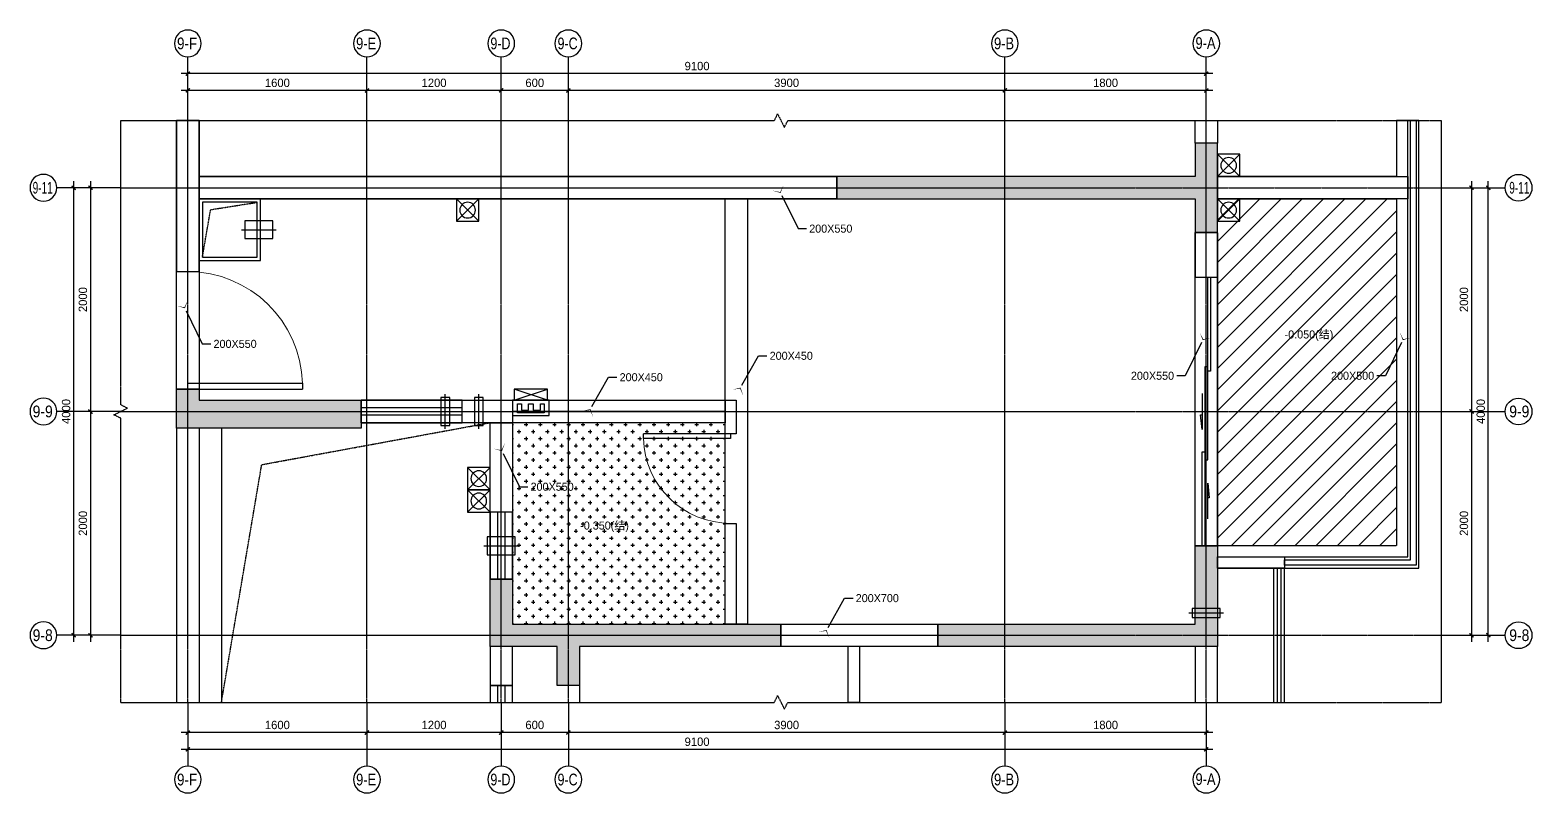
# Model space of a CAD drawing. Header units: millimetres. Extents: x 590 to 34010, y 590 to 7410.
# Drawn here: x 590 to 14010, y 590 to 7410 of the extents above; entities that cross this region are included whole.
import ezdxf
from ezdxf import colors
from ezdxf.entities.mleader import LeaderData, LeaderLine
from ezdxf.enums import TextEntityAlignment as Align
from ezdxf.math import Vec2, Vec3

# ---------------------------------------------------------------- set-up
doc = ezdxf.new("R2010")
doc.units = ezdxf.units.MM
doc.header["$PDMODE"] = 35
for name, pattern in [('Pbo-Center', [9, 6, -1, 1, -1]), ('Pbo-Dashed', [3.75, 2.5, -1.25]), ('Pbo-Hidden', [1.875, 1.25, -0.625])]:
    doc.linetypes.add(name, pattern=pattern)
doc.layers.get('0').update_dxf_attribs({"color": 14})
doc.layers.get('DEFPOINTS').update_dxf_attribs({"color": 5})
for name, color, linetype in [('!PboDS-Doors', 60, 'Continuous'), ('!PboDS-Handrail', 44, 'Continuous'), ('!PboDS-Stair', 30, 'Continuous'), ('!PboEX-Beam', 218, 'Pbo-Hidden'), ('!PboEX-Blip', 50, 'Continuous'), ('!PboEX-Hatch', 250, 'Continuous'), ('!PboEX-Refe', 50, 'Continuous'), ('!PboGS-13Light-Center', 134, 'Pbo-Center'), ('!PboGS-Dim', 50, 'Continuous'), ('!PboPL-AxisNumber', 150, 'Continuous'), ('!PboPL-Column', 182, 'Continuous'), ('!PboPL-EXwalls', 190, 'Continuous'), ('!PboPL-Glass', 30, 'Continuous'), ('!PboPL-Grid', 124, 'Pbo-Center'), ('!PboPL-Mech', 134, 'Continuous'), ('!PboPL-Opening', 250, 'Pbo-Dashed'), ('!PboPL-ShadeDark', 251, 'Continuous'), ('!PboPL-TXT25', 40, 'Continuous')]:
    doc.layers.add(name, color=color, linetype=linetype)
doc.styles.add('!PYH.V2008_CN', font='')
doc.styles.add('!PYH.V2008_EN', font='')
doc.styles.add('!赫思Norm', font='赫思StyleNormEN.SHX', dxfattribs={"width": 0.9, "bigfont": '赫思StyleDimTextCN.SHX'})
doc.styles.get('!PYH.V2008_CN').set_extended_font_data('赫思深化DWG.CN繁')
doc.styles.get('!PYH.V2008_EN').set_extended_font_data('赫思深化DWG.CN繁')
doc.dimstyles.new('!PboMS-30', dxfattribs={"dimscale": 30, "dimtxt": 2.5, "dimasz": 1.2, "dimexe": 2, "dimexo": 2, "dimgap": 1, "dimtad": 1, "dimdec": 0, "dimdsep": 46, "dimtxsty": '!PYH.V2008_EN', "dimblk": 'ARCHTICK', "dimcen": 1, "dimdle": 2, "dimclrd": 44, "dimclre": 44, "dimclrt": 256, "dimadec": 1, "dimazin": 2, "dimtfac": 1, "dimtdec": 0, "dimtix": 1, "dimtmove": 2, "dimatfit": 1, "dimldrblk": '!PYH_DIM.ARCHTICK', "dimfxl": 5, "dimfxlon": 1, "dimtolj": 1, "dimtzin": 0, "dimlwd": -1, "dimlwe": -1, "dimarcsym": 0})

# ---------------------------------------------------------------- blocks, each defined once
blk = doc.blocks.new('_ArchTick')
at = {"const_width": 0.35}
blk.add_lwpolyline([(0.5, 0.5), (-0.5, -0.5)], dxfattribs=at)
blk = doc.blocks.new('*D192')
at = {"layer": '!PboGS-Dim', "color": 44, "transparency": 16777216}
for p, q in [((2000, 1130), (2000, 920)), ((11100, 1130), (11100, 920)), ((11160, 980), (1940, 980))]:
    blk.add_line(p, q, dxfattribs=at)
at = {"layer": 'DEFPOINTS', "color": 0, "transparency": 16777216}
for p in [(2000, 1400), (11100, 1400), (2000, 980)]:
    blk.add_point(p, dxfattribs=at)
at = {"layer": '!PboGS-Dim', "color": 44, "transparency": 16777216, "xscale": 36, "yscale": 36, "zscale": 36, "rotation": 180}
blk.add_blockref('_ArchTick', (2000, 980), dxfattribs=at)
at = {"layer": '!PboGS-Dim', "color": 44, "transparency": 16777216, "xscale": 36, "yscale": 36, "zscale": 36}
blk.add_blockref('_ArchTick', (11100, 980), dxfattribs=at)
at = {"layer": '!PboGS-Dim', "transparency": 16777216, "insert": (6550, 1047.5), "char_height": 75, "attachment_point": 5, "style": '!PYH.V2008_EN'}
blk.add_mtext('\\A1;9100', dxfattribs=at)
blk = doc.blocks.new('!PYH_DIM.ARCHTICK')
blk.add_lwpolyline([(0, 0, 0, 0, 0), (-0.96, -1.15, 0.4, 0.25, 0), (0, 0, 0.25, 0.4, 0), (-0.96, 1.15, 0, 0, 0), (0, 0, 0, 0, 0), (-1.64, 0, 0, 0, 0)], format="xyseb")
blk = doc.blocks.new('!pbo_grid201706_blkSC')
blk.add_circle((0, 0), 4)
at = {"layer": '!PboPL-TXT25', "style": '!赫思Norm', "width": 1.599118}
blk.add_attdef('A', text='', height=3.5, dxfattribs=at).set_placement((-2.76, -1.65), (3.22, -1.65), align=Align.FIT)
blk = doc.blocks.new('*D193')
at = {"layer": '!PboGS-Dim', "color": 44, "transparency": 16777216}
for p, q in [((11160, 7020), (1940, 7020)), ((2000, 6870), (2000, 7080)), ((11100, 6870), (11100, 7080))]:
    blk.add_line(p, q, dxfattribs=at)
at = {"layer": 'DEFPOINTS', "color": 0, "transparency": 16777216}
for p in [(2000, 7020), (2000, 6600), (11100, 6600)]:
    blk.add_point(p, dxfattribs=at)
at = {"layer": '!PboGS-Dim', "color": 44, "transparency": 16777216, "xscale": 36, "yscale": 36, "zscale": 36, "rotation": 180}
blk.add_blockref('_ArchTick', (2000, 7020), dxfattribs=at)
at = {"layer": '!PboGS-Dim', "color": 44, "transparency": 16777216, "xscale": 36, "yscale": 36, "zscale": 36}
blk.add_blockref('_ArchTick', (11100, 7020), dxfattribs=at)
at = {"layer": '!PboGS-Dim', "transparency": 16777216, "insert": (6550, 7087.5), "char_height": 75, "attachment_point": 5, "style": '!PYH.V2008_EN'}
blk.add_mtext('\\A1;9100', dxfattribs=at)
blk = doc.blocks.new('*D194')
at = {"layer": '!PboGS-Dim', "color": 44, "transparency": 16777216}
for p, q in [((980, 1940), (980, 6060)), ((1130, 6000), (920, 6000)), ((1130, 2000), (920, 2000))]:
    blk.add_line(p, q, dxfattribs=at)
at = {"layer": 'DEFPOINTS', "color": 0, "transparency": 16777216}
for p in [(980, 6000), (1400, 6000), (1400, 2000)]:
    blk.add_point(p, dxfattribs=at)
at = {"layer": '!PboGS-Dim', "color": 44, "transparency": 16777216, "xscale": 36, "yscale": 36, "zscale": 36}
for p, rotation in [((980, 6000), 90), ((980, 2000), 270)]:
    blk.add_blockref('_ArchTick', p, dxfattribs=dict(at, rotation=rotation))
at = {"layer": '!PboGS-Dim', "transparency": 16777216, "insert": (912.5, 4000), "char_height": 75, "attachment_point": 5, "rotation": 90, "style": '!PYH.V2008_EN'}
blk.add_mtext('\\A1;4000', dxfattribs=at)
blk = doc.blocks.new('*D195')
at = {"layer": '!PboGS-Dim', "color": 44, "transparency": 16777216}
for p, q in [((1130, 6060), (1130, 3940)), ((1280, 6000), (1070, 6000)), ((1280, 4000), (1070, 4000))]:
    blk.add_line(p, q, dxfattribs=at)
at = {"layer": 'DEFPOINTS', "color": 0, "transparency": 16777216}
for p in [(1400, 6000), (1130, 4000), (1400, 4000)]:
    blk.add_point(p, dxfattribs=at)
at = {"layer": '!PboGS-Dim', "color": 44, "transparency": 16777216, "xscale": 36, "yscale": 36, "zscale": 36}
for p, rotation in [((1130, 6000), 90), ((1130, 4000), 270)]:
    blk.add_blockref('_ArchTick', p, dxfattribs=dict(at, rotation=rotation))
at = {"layer": '!PboGS-Dim', "transparency": 16777216, "insert": (1062.5, 5000), "char_height": 75, "attachment_point": 5, "rotation": 90, "style": '!PYH.V2008_EN'}
blk.add_mtext('\\A1;2000', dxfattribs=at)
blk = doc.blocks.new('*D196')
at = {"layer": '!PboGS-Dim', "color": 44, "transparency": 16777216}
for p, q in [((1130, 4060), (1130, 1940)), ((1280, 4000), (1070, 4000)), ((1280, 2000), (1070, 2000))]:
    blk.add_line(p, q, dxfattribs=at)
at = {"layer": 'DEFPOINTS', "color": 0, "transparency": 16777216}
for p in [(1400, 4000), (1130, 2000), (1400, 2000)]:
    blk.add_point(p, dxfattribs=at)
at = {"layer": '!PboGS-Dim', "color": 44, "transparency": 16777216, "xscale": 36, "yscale": 36, "zscale": 36}
for p, rotation in [((1130, 4000), 90), ((1130, 2000), 270)]:
    blk.add_blockref('_ArchTick', p, dxfattribs=dict(at, rotation=rotation))
at = {"layer": '!PboGS-Dim', "transparency": 16777216, "insert": (1062.5, 3000), "char_height": 75, "attachment_point": 5, "rotation": 90, "style": '!PYH.V2008_EN'}
blk.add_mtext('\\A1;2000', dxfattribs=at)
blk = doc.blocks.new('*D197')
at = {"layer": '!PboGS-Dim', "color": 44, "transparency": 16777216}
for p, q in [((11160, 6870), (9240, 6870)), ((9300, 6720), (9300, 6930)), ((11100, 6720), (11100, 6930))]:
    blk.add_line(p, q, dxfattribs=at)
at = {"layer": 'DEFPOINTS', "color": 0, "transparency": 16777216}
for p in [(9300, 6870), (9300, 6600), (11100, 6600)]:
    blk.add_point(p, dxfattribs=at)
at = {"layer": '!PboGS-Dim', "color": 44, "transparency": 16777216, "xscale": 36, "yscale": 36, "zscale": 36, "rotation": 180}
blk.add_blockref('_ArchTick', (9300, 6870), dxfattribs=at)
at = {"layer": '!PboGS-Dim', "color": 44, "transparency": 16777216, "xscale": 36, "yscale": 36, "zscale": 36}
blk.add_blockref('_ArchTick', (11100, 6870), dxfattribs=at)
at = {"layer": '!PboGS-Dim', "transparency": 16777216, "insert": (10200, 6937.5), "char_height": 75, "attachment_point": 5, "style": '!PYH.V2008_EN'}
blk.add_mtext('\\A1;1800', dxfattribs=at)
blk = doc.blocks.new('*D198')
at = {"layer": '!PboGS-Dim', "color": 44, "transparency": 16777216}
for p, q in [((9360, 6870), (5340, 6870)), ((5400, 6720), (5400, 6930)), ((9300, 6720), (9300, 6930))]:
    blk.add_line(p, q, dxfattribs=at)
at = {"layer": 'DEFPOINTS', "color": 0, "transparency": 16777216}
for p in [(5400, 6870), (5400, 6600), (9300, 6600)]:
    blk.add_point(p, dxfattribs=at)
at = {"layer": '!PboGS-Dim', "color": 44, "transparency": 16777216, "xscale": 36, "yscale": 36, "zscale": 36, "rotation": 180}
blk.add_blockref('_ArchTick', (5400, 6870), dxfattribs=at)
at = {"layer": '!PboGS-Dim', "color": 44, "transparency": 16777216, "xscale": 36, "yscale": 36, "zscale": 36}
blk.add_blockref('_ArchTick', (9300, 6870), dxfattribs=at)
at = {"layer": '!PboGS-Dim', "transparency": 16777216, "insert": (7350, 6937.5), "char_height": 75, "attachment_point": 5, "style": '!PYH.V2008_EN'}
blk.add_mtext('\\A1;3900', dxfattribs=at)
blk = doc.blocks.new('*D199')
at = {"layer": '!PboGS-Dim', "color": 44, "transparency": 16777216}
for p, q in [((5460, 6870), (4740, 6870)), ((4800, 6720), (4800, 6930)), ((5400, 6720), (5400, 6930))]:
    blk.add_line(p, q, dxfattribs=at)
at = {"layer": 'DEFPOINTS', "color": 0, "transparency": 16777216}
for p in [(4800, 6870), (4800, 6600), (5400, 6600)]:
    blk.add_point(p, dxfattribs=at)
at = {"layer": '!PboGS-Dim', "color": 44, "transparency": 16777216, "xscale": 36, "yscale": 36, "zscale": 36, "rotation": 180}
blk.add_blockref('_ArchTick', (4800, 6870), dxfattribs=at)
at = {"layer": '!PboGS-Dim', "color": 44, "transparency": 16777216, "xscale": 36, "yscale": 36, "zscale": 36}
blk.add_blockref('_ArchTick', (5400, 6870), dxfattribs=at)
at = {"layer": '!PboGS-Dim', "transparency": 16777216, "insert": (5100, 6937.5), "char_height": 75, "attachment_point": 5, "style": '!PYH.V2008_EN'}
blk.add_mtext('\\A1;600', dxfattribs=at)
blk = doc.blocks.new('*D200')
at = {"layer": '!PboGS-Dim', "color": 44, "transparency": 16777216}
for p, q in [((4860, 6870), (3540, 6870)), ((3600, 6720), (3600, 6930)), ((4800, 6720), (4800, 6930))]:
    blk.add_line(p, q, dxfattribs=at)
at = {"layer": 'DEFPOINTS', "color": 0, "transparency": 16777216}
for p in [(3600, 6870), (3600, 6600), (4800, 6600)]:
    blk.add_point(p, dxfattribs=at)
at = {"layer": '!PboGS-Dim', "color": 44, "transparency": 16777216, "xscale": 36, "yscale": 36, "zscale": 36, "rotation": 180}
blk.add_blockref('_ArchTick', (3600, 6870), dxfattribs=at)
at = {"layer": '!PboGS-Dim', "color": 44, "transparency": 16777216, "xscale": 36, "yscale": 36, "zscale": 36}
blk.add_blockref('_ArchTick', (4800, 6870), dxfattribs=at)
at = {"layer": '!PboGS-Dim', "transparency": 16777216, "insert": (4200, 6937.5), "char_height": 75, "attachment_point": 5, "style": '!PYH.V2008_EN'}
blk.add_mtext('\\A1;1200', dxfattribs=at)
blk = doc.blocks.new('*D201')
at = {"layer": '!PboGS-Dim', "color": 44, "transparency": 16777216}
for p, q in [((3660, 6870), (1940, 6870)), ((2000, 6720), (2000, 6930)), ((3600, 6720), (3600, 6930))]:
    blk.add_line(p, q, dxfattribs=at)
at = {"layer": 'DEFPOINTS', "color": 0, "transparency": 16777216}
for p in [(2000, 6870), (2000, 6600), (3600, 6600)]:
    blk.add_point(p, dxfattribs=at)
at = {"layer": '!PboGS-Dim', "color": 44, "transparency": 16777216, "xscale": 36, "yscale": 36, "zscale": 36, "rotation": 180}
blk.add_blockref('_ArchTick', (2000, 6870), dxfattribs=at)
at = {"layer": '!PboGS-Dim', "color": 44, "transparency": 16777216, "xscale": 36, "yscale": 36, "zscale": 36}
blk.add_blockref('_ArchTick', (3600, 6870), dxfattribs=at)
at = {"layer": '!PboGS-Dim', "transparency": 16777216, "insert": (2800, 6937.5), "char_height": 75, "attachment_point": 5, "style": '!PYH.V2008_EN'}
blk.add_mtext('\\A1;1600', dxfattribs=at)
blk = doc.blocks.new('*D202')
at = {"layer": '!PboGS-Dim', "color": 44, "transparency": 16777216}
for p, q in [((9300, 1280), (9300, 1070)), ((11100, 1280), (11100, 1070)), ((11160, 1130), (9240, 1130))]:
    blk.add_line(p, q, dxfattribs=at)
at = {"layer": 'DEFPOINTS', "color": 0, "transparency": 16777216}
for p in [(9300, 1400), (11100, 1400), (9300, 1130)]:
    blk.add_point(p, dxfattribs=at)
at = {"layer": '!PboGS-Dim', "color": 44, "transparency": 16777216, "xscale": 36, "yscale": 36, "zscale": 36, "rotation": 180}
blk.add_blockref('_ArchTick', (9300, 1130), dxfattribs=at)
at = {"layer": '!PboGS-Dim', "color": 44, "transparency": 16777216, "xscale": 36, "yscale": 36, "zscale": 36}
blk.add_blockref('_ArchTick', (11100, 1130), dxfattribs=at)
at = {"layer": '!PboGS-Dim', "transparency": 16777216, "insert": (10200, 1197.5), "char_height": 75, "attachment_point": 5, "style": '!PYH.V2008_EN'}
blk.add_mtext('\\A1;1800', dxfattribs=at)
blk = doc.blocks.new('*D203')
at = {"layer": '!PboGS-Dim', "color": 44, "transparency": 16777216}
for p, q in [((5400, 1280), (5400, 1070)), ((9300, 1280), (9300, 1070)), ((9360, 1130), (5340, 1130))]:
    blk.add_line(p, q, dxfattribs=at)
at = {"layer": 'DEFPOINTS', "color": 0, "transparency": 16777216}
for p in [(5400, 1400), (9300, 1400), (5400, 1130)]:
    blk.add_point(p, dxfattribs=at)
at = {"layer": '!PboGS-Dim', "color": 44, "transparency": 16777216, "xscale": 36, "yscale": 36, "zscale": 36, "rotation": 180}
blk.add_blockref('_ArchTick', (5400, 1130), dxfattribs=at)
at = {"layer": '!PboGS-Dim', "color": 44, "transparency": 16777216, "xscale": 36, "yscale": 36, "zscale": 36}
blk.add_blockref('_ArchTick', (9300, 1130), dxfattribs=at)
at = {"layer": '!PboGS-Dim', "transparency": 16777216, "insert": (7350, 1197.5), "char_height": 75, "attachment_point": 5, "style": '!PYH.V2008_EN'}
blk.add_mtext('\\A1;3900', dxfattribs=at)
blk = doc.blocks.new('*D204')
at = {"layer": '!PboGS-Dim', "color": 44, "transparency": 16777216}
for p, q in [((4800, 1280), (4800, 1070)), ((5400, 1280), (5400, 1070)), ((5460, 1130), (4740, 1130))]:
    blk.add_line(p, q, dxfattribs=at)
at = {"layer": 'DEFPOINTS', "color": 0, "transparency": 16777216}
for p in [(4800, 1400), (5400, 1400), (4800, 1130)]:
    blk.add_point(p, dxfattribs=at)
at = {"layer": '!PboGS-Dim', "color": 44, "transparency": 16777216, "xscale": 36, "yscale": 36, "zscale": 36, "rotation": 180}
blk.add_blockref('_ArchTick', (4800, 1130), dxfattribs=at)
at = {"layer": '!PboGS-Dim', "color": 44, "transparency": 16777216, "xscale": 36, "yscale": 36, "zscale": 36}
blk.add_blockref('_ArchTick', (5400, 1130), dxfattribs=at)
at = {"layer": '!PboGS-Dim', "transparency": 16777216, "insert": (5100, 1197.5), "char_height": 75, "attachment_point": 5, "style": '!PYH.V2008_EN'}
blk.add_mtext('\\A1;600', dxfattribs=at)
blk = doc.blocks.new('*D205')
at = {"layer": '!PboGS-Dim', "color": 44, "transparency": 16777216}
for p, q in [((3600, 1280), (3600, 1070)), ((4800, 1280), (4800, 1070)), ((4860, 1130), (3540, 1130))]:
    blk.add_line(p, q, dxfattribs=at)
at = {"layer": 'DEFPOINTS', "color": 0, "transparency": 16777216}
for p in [(3600, 1400), (4800, 1400), (3600, 1130)]:
    blk.add_point(p, dxfattribs=at)
at = {"layer": '!PboGS-Dim', "color": 44, "transparency": 16777216, "xscale": 36, "yscale": 36, "zscale": 36, "rotation": 180}
blk.add_blockref('_ArchTick', (3600, 1130), dxfattribs=at)
at = {"layer": '!PboGS-Dim', "color": 44, "transparency": 16777216, "xscale": 36, "yscale": 36, "zscale": 36}
blk.add_blockref('_ArchTick', (4800, 1130), dxfattribs=at)
at = {"layer": '!PboGS-Dim', "transparency": 16777216, "insert": (4200, 1197.5), "char_height": 75, "attachment_point": 5, "style": '!PYH.V2008_EN'}
blk.add_mtext('\\A1;1200', dxfattribs=at)
blk = doc.blocks.new('*D206')
at = {"layer": '!PboGS-Dim', "color": 44, "transparency": 16777216}
for p, q in [((2000, 1280), (2000, 1070)), ((3600, 1280), (3600, 1070)), ((3660, 1130), (1940, 1130))]:
    blk.add_line(p, q, dxfattribs=at)
at = {"layer": 'DEFPOINTS', "color": 0, "transparency": 16777216}
for p in [(2000, 1400), (3600, 1400), (2000, 1130)]:
    blk.add_point(p, dxfattribs=at)
at = {"layer": '!PboGS-Dim', "color": 44, "transparency": 16777216, "xscale": 36, "yscale": 36, "zscale": 36, "rotation": 180}
blk.add_blockref('_ArchTick', (2000, 1130), dxfattribs=at)
at = {"layer": '!PboGS-Dim', "color": 44, "transparency": 16777216, "xscale": 36, "yscale": 36, "zscale": 36}
blk.add_blockref('_ArchTick', (3600, 1130), dxfattribs=at)
at = {"layer": '!PboGS-Dim', "transparency": 16777216, "insert": (2800, 1197.5), "char_height": 75, "attachment_point": 5, "style": '!PYH.V2008_EN'}
blk.add_mtext('\\A1;1600', dxfattribs=at)
blk = doc.blocks.new('$TCHSYS$DOOR2D')
for p, q in [((0.45, 0.975), (0.5, 0.975)), ((0.45, 0), (0.45, 0.975)), ((0.5, 0), (0.5, 0.975)), ((0.5, 0), (0.45, 0))]:
    blk.add_line(p, q)
at = {"lineweight": 13}
blk.add_arc((0.475, 0), 0.975, 91.4693, 180, dxfattribs=at)
blk = doc.blocks.new('pbotmp20180107161933')
blk.add_lwpolyline([(0, -1), (1, -1), (1, 0), (0, 0)], close=True)
for points in [[(0, -0.333), (1, -0.333)], [(0, -0.667), (1, -0.667)]]:
    blk.add_lwpolyline(points)
blk = doc.blocks.new('$DorLib2D$00000131')
at = {"color": 0, "linetype": 'Continuous'}
for p, q in [((0.15, 0.125), (0.2319, 0.1973)), ((0.2319, 0.1973), (0.2319, 0.125)), ((-0.5, 0.125), (-0.5, 0)), ((0.0192, 0.125), (-0.5, 0.125)), ((0.0192, 0), (0.0192, 0.125)), ((0.35, 0.125), (0.15, 0.125)), ((-0.5, 0), (0.0192, 0)), ((-0.024, 0), (0.5, 0)), ((-0.024, -0.125), (-0.024, 0)), ((0.5, 0), (0.5, -0.125)), ((-0.35, -0.125), (-0.15, -0.125)), ((-0.2319, -0.1973), (-0.2319, -0.125)), ((-0.15, -0.125), (-0.2319, -0.1973)), ((0.5, -0.125), (-0.024, -0.125))]:
    blk.add_line(p, q, dxfattribs=at)
blk = doc.blocks.new('S-100立管')
for p, q in [((-100, 100), (100, 100)), ((-100, -100), (-100, 100)), ((-100, -100), (100, 100)), ((-100, 100), (100, -100)), ((100, 100), (100, -100)), ((100, -100), (-100, -100))]:
    blk.add_line(p, q)
blk.add_circle((0, 0), 70)
blk = doc.blocks.new('pbotmp20171123175430')
blk.add_lwpolyline([(0, 155), (0, -155)])
blk.add_lwpolyline([(-40, -125), (40, -125), (40, 125), (-40, 125)], close=True)
blk = doc.blocks.new('J_HX_E1$0$A$C1A51545E')
for p, q in [((135, -150), (235, 150)), ((135, 150), (235, -150))]:
    blk.add_line(p, q)
blk.add_lwpolyline([(0, 165), (0, -165), (135, -165), (135, 165), (0, 165)])
for points in [[(135, -150), (235, -150), (235, 150), (135, 150)], [(48, 85), (48, 20), (103, 20), (103, -20), (48, -20), (48, -85), (103, -85), (103, -120), (23, -120), (23, 120), (103, 120), (103, 85)]]:
    blk.add_lwpolyline(points, close=True)
blk = doc.blocks.new('*D207')
at = {"layer": '!PboGS-Dim', "color": 44, "transparency": 16777216}
for p, q in [((13620, 1940), (13620, 6060)), ((13470, 6000), (13680, 6000)), ((13470, 2000), (13680, 2000))]:
    blk.add_line(p, q, dxfattribs=at)
at = {"layer": 'DEFPOINTS', "color": 0, "transparency": 16777216}
for p in [(13200, 6000), (13620, 6000), (13200, 2000)]:
    blk.add_point(p, dxfattribs=at)
at = {"layer": '!PboGS-Dim', "color": 44, "transparency": 16777216, "xscale": 36, "yscale": 36, "zscale": 36}
for p, rotation in [((13620, 6000), 90), ((13620, 2000), 270)]:
    blk.add_blockref('_ArchTick', p, dxfattribs=dict(at, rotation=rotation))
at = {"layer": '!PboGS-Dim', "transparency": 16777216, "insert": (13552.5, 4000), "char_height": 75, "attachment_point": 5, "rotation": 90, "style": '!PYH.V2008_EN'}
blk.add_mtext('\\A1;4000', dxfattribs=at)
blk = doc.blocks.new('*D208')
at = {"layer": '!PboGS-Dim', "color": 44, "transparency": 16777216}
for p, q in [((13470, 6060), (13470, 3940)), ((13320, 6000), (13530, 6000)), ((13320, 4000), (13530, 4000))]:
    blk.add_line(p, q, dxfattribs=at)
at = {"layer": 'DEFPOINTS', "color": 0, "transparency": 16777216}
for p in [(13200, 6000), (13200, 4000), (13470, 4000)]:
    blk.add_point(p, dxfattribs=at)
at = {"layer": '!PboGS-Dim', "color": 44, "transparency": 16777216, "xscale": 36, "yscale": 36, "zscale": 36}
for p, rotation in [((13470, 6000), 90), ((13470, 4000), 270)]:
    blk.add_blockref('_ArchTick', p, dxfattribs=dict(at, rotation=rotation))
at = {"layer": '!PboGS-Dim', "transparency": 16777216, "insert": (13402.5, 5000), "char_height": 75, "attachment_point": 5, "rotation": 90, "style": '!PYH.V2008_EN'}
blk.add_mtext('\\A1;2000', dxfattribs=at)
blk = doc.blocks.new('*D209')
at = {"layer": '!PboGS-Dim', "color": 44, "transparency": 16777216}
for p, q in [((13470, 4060), (13470, 1940)), ((13320, 4000), (13530, 4000)), ((13320, 2000), (13530, 2000))]:
    blk.add_line(p, q, dxfattribs=at)
at = {"layer": 'DEFPOINTS', "color": 0, "transparency": 16777216}
for p in [(13200, 4000), (13200, 2000), (13470, 2000)]:
    blk.add_point(p, dxfattribs=at)
at = {"layer": '!PboGS-Dim', "color": 44, "transparency": 16777216, "xscale": 36, "yscale": 36, "zscale": 36}
for p, rotation in [((13470, 4000), 90), ((13470, 2000), 270)]:
    blk.add_blockref('_ArchTick', p, dxfattribs=dict(at, rotation=rotation))
at = {"layer": '!PboGS-Dim', "transparency": 16777216, "insert": (13402.5, 3000), "char_height": 75, "attachment_point": 5, "rotation": 90, "style": '!PYH.V2008_EN'}
blk.add_mtext('\\A1;2000', dxfattribs=at)

msp = doc.modelspace()

# ---------------------------------------------------------------- hatches: boundary and pattern name
at = {"layer": '!PboEX-Hatch'}
h = msp.add_hatch(dxfattribs=at)
h.set_pattern_fill('!PYH_WALL_SECTION', color=256, scale=200, angle=180)
h.set_pattern_definition([(225, (11200, 5900), (94.7523, -94.7523), [])])
h.paths.add_polyline_path([(12800, 5900), (11200, 5900), (11200, 2800), (12800, 2800)])
h = msp.add_hatch(dxfattribs=at)
h.set_pattern_fill('CROSS', color=256, scale=10, angle=270)
h.set_pattern_definition([(270, (6800, 3900), (63.5, -63.5), [31.75, -95.25]), (0, (6784.125, 3884.125), (63.5, 63.5), [31.75, -95.25])])
h.paths.add_polyline_path([(4900, 2100), (6800, 2100), (6800, 3900), (4900, 3900)])
at = {"layer": '!PboPL-ShadeDark'}
h = msp.add_hatch(color=256, dxfattribs=at)
h.dxf.hatch_style = 1
h.paths.add_polyline_path([(7800, 6100), (7800, 5900), (11000, 5900), (11000, 5600), (11200, 5600), (11200, 6400), (11000, 6400), (11000, 6100)])
h = msp.add_hatch(color=256, dxfattribs=at)
h.dxf.hatch_style = 1
h.paths.add_polyline_path([(3550, 3850), (3550, 4100), (2100, 4100), (2100, 4200), (1900, 4200), (1900, 3850)])
h = msp.add_hatch(color=256, dxfattribs=at)
h.dxf.hatch_style = 1
h.paths.add_polyline_path([(8700, 2100), (8700, 1900), (11200, 1900), (11200, 2800), (11000, 2800), (11000, 2100)])
h = msp.add_hatch(color=256, dxfattribs=at)
h.dxf.hatch_style = 1
h.paths.add_polyline_path([(4900, 2100), (4900, 2500), (4700, 2500), (4700, 1900), (5300, 1900), (5300, 1550), (5500, 1550), (5500, 1900), (7300, 1900), (7300, 2100)])

# ---------------------------------------------------------------- linework, layer by layer
at = {"layer": '!PboDS-Doors'}
msp.add_lwpolyline([(11112.5, 5200), (11137.5, 5200), (11137.5, 4361.6), (11112.5, 4361.6)], close=True, dxfattribs=at)
at = {"layer": '!PboDS-Handrail'}
msp.add_lwpolyline([(11800, 2625), (11800, 2675), (12925, 2675), (12925, 6600), (12975, 6600), (12975, 2625)], close=True, dxfattribs=at)
at = {"layer": '!PboDS-Stair'}
for points in [[(11800, 2600), (13000, 2600), (13000, 6600)], [(11800, 2700), (12900, 2700), (12900, 6600)], [(13200, 6600), (13200, 1400)], [(11200, 2800), (11200, 5200)], [(1900, 3850), (1900, 1400)], [(2100, 3850), (2100, 1400)], [(2300, 3850), (2300, 1400)], [(5500, 1550), (5500, 1400)]]:
    msp.add_lwpolyline(points, dxfattribs=at)
at = {"layer": '!PboEX-Beam'}
for points in [[(1900, 6600), (2100, 6600), (2100, 4200), (1900, 4200)], [(2100, 6100), (7800, 6100), (7800, 5900), (2100, 5900)], [(6800, 5900), (7000, 5900), (7000, 2100), (6800, 2100)], [(11000, 5600), (11200, 5600), (11200, 2800), (11000, 2800)], [(3550, 4100), (6800, 4100), (6800, 3900), (3550, 3900)], [(4700, 3900), (4900, 3900), (4900, 2500), (4700, 2500)], [(7300, 2100), (8700, 2100), (8700, 1900), (7300, 1900)], [(4700, 1400), (4900, 1400), (4900, 1900), (4700, 1900)]]:
    msp.add_lwpolyline(points, close=True, dxfattribs=at)
msp.add_lwpolyline([(12800, 5900), (12800, 2800), (11200, 2800), (11200, 2600), (13000, 2600), (13000, 6600), (12800, 6600), (12800, 6100), (11200, 6100), (11200, 5900), (12800, 5900)], dxfattribs=at)
at = {"layer": '!PboGS-13Light-Center'}
for points in [[(1400, 1400), (1400, 3940), (1340, 3970), (1460, 4030), (1400, 4060), (1400, 6600)], [(1400, 6600), (7240, 6600), (7270, 6660), (7330, 6540), (7360, 6600), (13200, 6600)], [(1400, 1400), (7240, 1400), (7270, 1460), (7330, 1340), (7360, 1400), (13200, 1400)]]:
    msp.add_lwpolyline(points, dxfattribs=at)
at = {"layer": '!PboPL-AxisNumber'}
for p, q in [((2000, 6600), (2000, 7170)), ((3600, 6600), (3600, 7170)), ((4800, 6600), (4800, 7170)), ((5400, 6600), (5400, 7170)), ((9300, 6600), (9300, 7170)), ((11100, 6600), (11100, 7170)), ((1400, 6000), (830, 6000)), ((13200, 6000), (13770, 6000)), ((1400, 4000), (830, 4000)), ((13200, 4000), (13770, 4000)), ((1400, 2000), (830, 2000)), ((13200, 2000), (13770, 2000)), ((2000, 1400), (2000, 830)), ((3600, 1400), (3600, 830)), ((4800, 1400), (4800, 830)), ((5400, 1400), (5400, 830)), ((9300, 1400), (9300, 830)), ((11100, 1400), (11100, 830))]:
    msp.add_line(p, q, dxfattribs=at)
at = {"layer": '!PboPL-Column'}
for points in [[(11200, 5600), (11200, 6400), (11000, 6400), (11000, 6100), (7800, 6100), (7800, 5900), (11000, 5900), (11000, 5600)], [(2100, 4200), (2100, 4100), (3550, 4100), (3550, 3850), (1900, 3850), (1900, 4200)], [(8700, 2100), (11000, 2100), (11000, 2800), (11200, 2800), (11200, 1900), (8700, 1900)], [(5500, 1550), (5300, 1550), (5300, 1900), (4700, 1900), (4700, 2500), (4900, 2500), (4900, 2100), (7300, 2100), (7300, 1900), (5500, 1900)]]:
    msp.add_lwpolyline(points, close=True, dxfattribs=at)
at = {"layer": '!PboPL-EXwalls'}
for points in [[(7800, 5900), (7800, 6100), (2100, 6100), (2100, 6600), (1900, 6600), (1900, 5250), (2100, 5250), (2100, 5900)], [(11200, 6400), (11000, 6400), (11000, 6600), (11200, 6600)], [(11200, 6100), (12900, 6100), (12900, 5900), (11200, 5900)], [(2100, 5350), (2650, 5350), (2650, 5900), (2100, 5900)], [(2130, 5380), (2620, 5380), (2620, 5870), (2130, 5870)], [(11200, 5600), (11000, 5600), (11000, 5200), (11200, 5200)], [(6900, 3800), (6800, 3800), (6800, 4000), (4900, 4000), (4900, 3100), (4700, 3100), (4700, 3900), (4450, 3900), (4450, 4100), (6900, 4100)], [(6800, 3000), (6900, 3000), (6900, 2100), (6800, 2100)], [(11200, 2700), (11800, 2700), (11800, 2600), (11200, 2600)], [(8000, 1400), (7900, 1400), (7900, 1900), (7300, 1900), (7300, 2100), (8700, 2100), (8700, 1900), (8000, 1900)], [(4700, 1550), (4900, 1550), (4900, 1900), (4700, 1900)], [(11200, 1900), (11000, 1900), (11000, 1400), (11200, 1400)]]:
    msp.add_lwpolyline(points, close=True, dxfattribs=at)
at = {"layer": '!PboPL-Grid'}
for points in [[(2000, 1400), (2000, 6600)], [(3600, 1400), (3600, 6600)], [(4800, 1400), (4800, 6600)], [(5400, 1400), (5400, 6600)], [(9300, 1400), (9300, 6600)], [(11100, 1400), (11100, 6600)], [(1400, 6000), (13200, 6000)], [(1400, 4000), (13200, 4000)], [(1400, 2000), (13200, 2000)]]:
    msp.add_lwpolyline(points, dxfattribs=at)
at = {"layer": '!PboPL-Opening'}
for points in [[(2130, 5380), (2203.5, 5804), (2620, 5870)], [(2300, 1400), (2660, 3525), (4700, 3900)]]:
    msp.add_lwpolyline(points, dxfattribs=at)

# ---------------------------------------------------------------- block references
at = {"layer": '!PboDS-Doors'}
for name, p, xscale, yscale, zscale, rotation in [('$TCHSYS$DOOR2D', (2000, 4725), -1050, -1050, -1000, 90), ('$DorLib2D$00000131', (11087.5, 3600), 1600, 200, 3399.999999949592, 270), ('$TCHSYS$DOOR2D', (6850, 3400), 800, 800, -1000, 89.99999999999999)]:
    msp.add_blockref(name, p, dxfattribs=dict(at, xscale=xscale, yscale=yscale, zscale=zscale, rotation=rotation))
at = {"layer": '!PboPL-AxisNumber'}
ref = msp.add_blockref('!pbo_grid201706_blkSC', (2000, 7290), dxfattribs=dict(at, xscale=-30, yscale=30, zscale=30))
ref.add_attrib('A', '9-F', dxfattribs={"layer": '!PboPL-TXT25', "height": 105, "style": '!PYH.V2008_EN', "width": 0.689655}).set_placement((1903.4, 7237.8), (2082.8, 7237.8), align=Align.FIT)
ref = msp.add_blockref('!pbo_grid201706_blkSC', (3600, 7290), dxfattribs=dict(at, xscale=-30, yscale=30, zscale=30))
ref.add_attrib('A', '9-E', dxfattribs={"layer": '!PboPL-TXT25', "height": 105, "style": '!PYH.V2008_EN', "width": 0.698893}).set_placement((3503.4, 7237.8), (3682.8, 7237.8), align=Align.FIT)
ref = msp.add_blockref('!pbo_grid201706_blkSC', (4800, 7290), dxfattribs=dict(at, xscale=-30, yscale=30, zscale=30))
ref.add_attrib('A', '9-D', dxfattribs={"layer": '!PboPL-TXT25', "height": 105, "style": '!PYH.V2008_EN', "width": 0.62273}).set_placement((4703.4, 7237.8), (4882.8, 7237.8), align=Align.FIT)
ref = msp.add_blockref('!pbo_grid201706_blkSC', (5400, 7290), dxfattribs=dict(at, xscale=-30, yscale=30, zscale=30))
ref.add_attrib('A', '9-C', dxfattribs={"layer": '!PboPL-TXT25', "height": 105, "style": '!PYH.V2008_EN', "width": 0.648649}).set_placement((5303.4, 7237.8), (5482.8, 7237.8), align=Align.FIT)
ref = msp.add_blockref('!pbo_grid201706_blkSC', (9300, 7290), dxfattribs=dict(at, xscale=-30, yscale=30, zscale=30))
ref.add_attrib('A', '9-B', dxfattribs={"layer": '!PboPL-TXT25', "height": 105, "style": '!PYH.V2008_EN', "width": 0.641711}).set_placement((9203.4, 7237.8), (9382.8, 7237.8), align=Align.FIT)
ref = msp.add_blockref('!pbo_grid201706_blkSC', (11100, 7290), dxfattribs=dict(at, xscale=-30, yscale=30, zscale=30))
ref.add_attrib('A', '9-A', dxfattribs={"layer": '!PboPL-TXT25', "height": 105, "style": '!PYH.V2008_EN', "width": 0.661157}).set_placement((11003.4, 7241.2), (11182.8, 7241.2), align=Align.FIT)
ref = msp.add_blockref('!pbo_grid201706_blkSC', (710, 6000), dxfattribs=dict(at, xscale=-30, yscale=30, zscale=30))
ref.add_attrib('A', '9-11', dxfattribs={"layer": '!PboPL-TXT25', "height": 105, "style": '!PYH.V2008_EN', "width": 0.603926}).set_placement((613.4, 5947.8), (792.8, 5947.8), align=Align.FIT)
ref = msp.add_blockref('!pbo_grid201706_blkSC', (13890, 6000), dxfattribs=dict(at, xscale=30, yscale=30, zscale=30))
ref.add_attrib('A', '9-11', dxfattribs={"layer": '!PboPL-TXT25', "height": 105, "style": '!PYH.V2008_EN', "width": 0.603926}).set_placement((13807.2, 5947.8), (13986.6, 5947.8), align=Align.FIT)
ref = msp.add_blockref('!pbo_grid201706_blkSC', (710, 4000), dxfattribs=dict(at, xscale=-30, yscale=30, zscale=30))
ref.add_attrib('A', '9-9', dxfattribs={"layer": '!PboPL-TXT25', "height": 105, "style": '!PYH.V2008_EN', "width": 0.722892}).set_placement((613.4, 3947.8), (792.8, 3947.8), align=Align.FIT)
ref = msp.add_blockref('!pbo_grid201706_blkSC', (13890, 4000), dxfattribs=dict(at, xscale=30, yscale=30, zscale=30))
ref.add_attrib('A', '9-9', dxfattribs={"layer": '!PboPL-TXT25', "height": 105, "style": '!PYH.V2008_EN', "width": 0.722892}).set_placement((13807.2, 3947.8), (13986.6, 3947.8), align=Align.FIT)
ref = msp.add_blockref('!pbo_grid201706_blkSC', (710, 2000), dxfattribs=dict(at, xscale=-30, yscale=30, zscale=30))
ref.add_attrib('A', '9-8', dxfattribs={"layer": '!PboPL-TXT25', "height": 105, "style": '!PYH.V2008_EN', "width": 0.673023}).set_placement((613.4, 1947.8), (792.8, 1947.8), align=Align.FIT)
ref = msp.add_blockref('!pbo_grid201706_blkSC', (13890, 2000), dxfattribs=dict(at, xscale=30, yscale=30, zscale=30))
ref.add_attrib('A', '9-8', dxfattribs={"layer": '!PboPL-TXT25', "height": 105, "style": '!PYH.V2008_EN', "width": 0.673023}).set_placement((13807.2, 1947.8), (13986.6, 1947.8), align=Align.FIT)
ref = msp.add_blockref('!pbo_grid201706_blkSC', (2000, 710), dxfattribs=dict(at, xscale=-30, yscale=30, zscale=30))
ref.add_attrib('A', '9-F', dxfattribs={"layer": '!PboPL-TXT25', "height": 105, "style": '!PYH.V2008_EN', "width": 0.689655}).set_placement((1903.4, 657.8), (2082.8, 657.8), align=Align.FIT)
ref = msp.add_blockref('!pbo_grid201706_blkSC', (3600, 710), dxfattribs=dict(at, xscale=-30, yscale=30, zscale=30))
ref.add_attrib('A', '9-E', dxfattribs={"layer": '!PboPL-TXT25', "height": 105, "style": '!PYH.V2008_EN', "width": 0.698893}).set_placement((3503.4, 657.8), (3682.8, 657.8), align=Align.FIT)
ref = msp.add_blockref('!pbo_grid201706_blkSC', (4800, 710), dxfattribs=dict(at, xscale=-30, yscale=30, zscale=30))
ref.add_attrib('A', '9-D', dxfattribs={"layer": '!PboPL-TXT25', "height": 105, "style": '!PYH.V2008_EN', "width": 0.62273}).set_placement((4703.4, 657.8), (4882.8, 657.8), align=Align.FIT)
ref = msp.add_blockref('!pbo_grid201706_blkSC', (5400, 710), dxfattribs=dict(at, xscale=-30, yscale=30, zscale=30))
ref.add_attrib('A', '9-C', dxfattribs={"layer": '!PboPL-TXT25', "height": 105, "style": '!PYH.V2008_EN', "width": 0.648649}).set_placement((5303.4, 657.8), (5482.8, 657.8), align=Align.FIT)
ref = msp.add_blockref('!pbo_grid201706_blkSC', (9300, 710), dxfattribs=dict(at, xscale=-30, yscale=30, zscale=30))
ref.add_attrib('A', '9-B', dxfattribs={"layer": '!PboPL-TXT25', "height": 105, "style": '!PYH.V2008_EN', "width": 0.641711}).set_placement((9203.4, 657.8), (9382.8, 657.8), align=Align.FIT)
ref = msp.add_blockref('!pbo_grid201706_blkSC', (11100, 710), dxfattribs=dict(at, xscale=-30, yscale=30, zscale=30))
ref.add_attrib('A', '9-A', dxfattribs={"layer": '!PboPL-TXT25', "height": 105, "style": '!PYH.V2008_EN', "width": 0.661157}).set_placement((11003.4, 661.2), (11182.8, 661.2), align=Align.FIT)
at = {"layer": '!PboPL-Glass'}
for p, xscale, yscale, rotation in [((4450, 3900), 900, 200, 180), ((4900, 3100), 600, 200, 270), ((11800, 2600), 1200, 100, 270), ((4900, 1550), 150, 200, 270)]:
    msp.add_blockref('pbotmp20180107161933', p, dxfattribs=dict(at, xscale=xscale, yscale=yscale, rotation=rotation))
at = {"layer": '!PboPL-Mech', "xscale": -1}
for p in [(11300, 6200), (4500, 5800), (11300, 5800), (4600, 3400), (4600, 3200)]:
    msp.add_blockref('S-100立管', p, dxfattribs=at)
at = {"layer": '!PboPL-Mech', "xscale": 2, "rotation": 89.99999999999997}
for p in [(2635, 5625), (4800, 2800)]:
    msp.add_blockref('pbotmp20171123175430', p, dxfattribs=at)
at = {"layer": '!PboPL-Mech'}
for name, p, rotation in [('J_HX_E1$0$A$C1A51545E', (5065, 3965), 90), ('pbotmp20171123175430', (4300, 4000), 180), ('pbotmp20171123175430', (4600, 4000), 180), ('pbotmp20171123175430', (11100, 2200), 89.99999999999997)]:
    msp.add_blockref(name, p, dxfattribs=dict(at, rotation=rotation))

# ---------------------------------------------------------------- texts
at = {"layer": '!PboEX-Refe', "char_height": 72, "attachment_point": 5, "style": '!PYH.V2008_CN'}
for s, insert in [('-0.050(结)', (12017.4, 4678)), ('-0.350(结)', (5723.3, 2969.6))]:
    msp.add_mtext(s, dxfattribs=dict(at, insert=insert))

# ---------------------------------------------------------------- dimensions: what is measured, and where the dimension line sits
at = {"layer": '!PboGS-Dim'}
for base, p1, p2, angle, picture, middle in [((2000, 7020), (11100, 6600), (2000, 6600), 180, '*D193', (6550, 7087.5)), ((2000, 6870), (3600, 6600), (2000, 6600), 180, '*D201', (2800, 6937.5)), ((3600, 6870), (4800, 6600), (3600, 6600), 180, '*D200', (4200, 6937.5)), ((4800, 6870), (5400, 6600), (4800, 6600), 180, '*D199', (5100, 6937.5)), ((5400, 6870), (9300, 6600), (5400, 6600), 180, '*D198', (7350, 6937.5)), ((9300, 6870), (11100, 6600), (9300, 6600), 180, '*D197', (10200, 6937.5)), ((980, 6000), (1400, 2000), (1400, 6000), 90, '*D194', (912.5, 4000)), ((1130, 4000), (1400, 6000), (1400, 4000), 270, '*D195', (1062.5, 5000)), ((13620, 6000), (13200, 2000), (13200, 6000), 90, '*D207', (13552.5, 4000)), ((13470, 4000), (13200, 6000), (13200, 4000), 270, '*D208', (13402.5, 5000)), ((1130, 2000), (1400, 4000), (1400, 2000), 270, '*D196', (1062.5, 3000)), ((13470, 2000), (13200, 4000), (13200, 2000), 270, '*D209', (13402.5, 3000)), ((2000, 980), (11100, 1400), (2000, 1400), 180, '*D192', (6550, 1047.5)), ((2000, 1130), (3600, 1400), (2000, 1400), 180, '*D206', (2800, 1197.5)), ((3600, 1130), (4800, 1400), (3600, 1400), 180, '*D205', (4200, 1197.5)), ((4800, 1130), (5400, 1400), (4800, 1400), 180, '*D204', (5100, 1197.5)), ((5400, 1130), (9300, 1400), (5400, 1400), 180, '*D203', (7350, 1197.5)), ((9300, 1130), (11100, 1400), (9300, 1400), 180, '*D202', (10200, 1197.5))]:
    dim = msp.add_linear_dim(base=base, p1=p1, p2=p2, angle=angle, dimstyle='!PboMS-30', dxfattribs=at)
    dim.commit()
    dim.dimension.update_dxf_attribs({"geometry": picture, "text_midpoint": middle})

# ---------------------------------------------------------------- leaders
at = {"layer": '!PboEX-Blip'}
ml = msp.add_multileader_mtext('Standard', dxfattribs=at)
ml.set_content('200X550', color=256, style='!PYH.V2008_EN')
ml.set_leader_properties(color=44)
ml.set_arrow_properties(name='!PYH_DIM.ARCHTICK')
ml.build(insert=Vec2(0, 0))
ml.multileader.update_dxf_attribs({"dogleg_length": 7, "arrow_head_size": 30})
ctx = ml.context
ctx.base_point, ctx.char_height, ctx.arrow_head_size, ctx.landing_gap_size, ctx.plane_origin = Vec3(7528.2, 5634.5), 72, 30, 24, Vec3(8209.4, 5344.7, -111.1)
ctx.attachment_type = 1
notes = []
notes.append((ctx, [(0, (1, 1, 0), (7451.9, 5634.5), (1, 0), 76.2, [(0, [(7293.9, 5957.6)], 0, [])])]))
ctx.mtext.insert, ctx.mtext.flow_direction = Vec3(7552.2, 5670.7), 5
ml = msp.add_multileader_mtext('Standard', dxfattribs=at)
ml.set_content('200X550', color=256, style='!PYH.V2008_EN')
ml.set_leader_properties(color=44)
ml.set_arrow_properties(name='!PYH_DIM.ARCHTICK')
ml.build(insert=Vec2(0, 0))
ml.multileader.update_dxf_attribs({"dogleg_length": 7, "arrow_head_size": 30})
ctx = ml.context
ctx.base_point, ctx.char_height, ctx.arrow_head_size, ctx.landing_gap_size, ctx.plane_origin = Vec3(2205.5, 4604.4), 72, 30, 24, Vec3(2886.8, 4314.5, -111.1)
ctx.attachment_type = 1
notes.append((ctx, [(0, (1, 1, 0), (2129.3, 4604.4), (1, 0), 76.2, [(0, [(1971.3, 4927.5)], 0, [])])]))
ctx.mtext.insert, ctx.mtext.flow_direction = Vec3(2229.5, 4640.6), 5
ml = msp.add_multileader_mtext('Standard', dxfattribs=at)
ml.set_content('200X550', color=256, style='!PYH.V2008_EN')
ml.set_leader_properties(color=44)
ml.set_arrow_properties(name='!PYH_DIM.ARCHTICK')
ml.build(insert=Vec2(0, 0))
ml.multileader.update_dxf_attribs({"dogleg_length": 7, "arrow_head_size": 30})
ctx = ml.context
ctx.base_point, ctx.char_height, ctx.arrow_head_size, ctx.landing_gap_size, ctx.plane_origin = Vec3(10268.3, 4319.3), 72, 30, 24, Vec3(10154.8, 4029.4, -111.1)
ctx.text_align_type, ctx.attachment_type = 2, 1
notes.append((ctx, [(0, (1, 1, 0), (10912.3, 4319.3), (-1, 0), 76.2, [(0, [(11070.3, 4642.4)], 0, [])])]))
ctx.mtext.insert, ctx.mtext.alignment, ctx.mtext.flow_direction = Vec3(10812.1, 4355.5), 3, 5
ml = msp.add_multileader_mtext('Standard', dxfattribs=at)
ml.set_content('200X500', color=256, style='!PYH.V2008_EN')
ml.set_leader_properties(color=44)
ml.set_arrow_properties(name='!PYH_DIM.ARCHTICK')
ml.build(insert=Vec2(0, 0))
ml.multileader.update_dxf_attribs({"dogleg_length": 7, "arrow_head_size": 30})
ctx = ml.context
ctx.base_point, ctx.char_height, ctx.arrow_head_size, ctx.landing_gap_size, ctx.plane_origin = Vec3(12044.4, 4319.3), 72, 30, 24, Vec3(11942.7, 4029.4, -111.1)
ctx.text_align_type, ctx.attachment_type = 2, 1
notes.append((ctx, [(0, (1, 1, 0), (12700.2, 4319.3), (-1, 0), 76.2, [(0, [(12858.2, 4642.4)], 0, [])])]))
ctx.mtext.insert, ctx.mtext.alignment, ctx.mtext.flow_direction = Vec3(12600, 4355.5), 3, 5
ml = msp.add_multileader_mtext('Standard', dxfattribs=at)
ml.set_content('200X450', color=256, style='!PYH.V2008_EN')
ml.set_leader_properties(color=44)
ml.set_arrow_properties(name='!PYH_DIM.ARCHTICK')
ml.build(insert=Vec2(0, 0))
ml.multileader.update_dxf_attribs({"dogleg_length": 7, "arrow_head_size": 30})
ctx = ml.context
ctx.base_point, ctx.char_height, ctx.arrow_head_size, ctx.landing_gap_size, ctx.plane_origin = Vec3(7174.8, 4497.7), 72, 30, 24, Vec3(7856.1, 4207.9, -111.1)
ctx.attachment_type = 1
notes.append((ctx, [(0, (1, 1, 0), (7098.6, 4497.7), (1, 0), 76.2, [(0, [(6936.6, 4208.8)], 0, [])])]))
ctx.mtext.insert, ctx.mtext.flow_direction = Vec3(7198.8, 4534), 5
ml = msp.add_multileader_mtext('Standard', dxfattribs=at)
ml.set_content('200X450', color=256, style='!PYH.V2008_EN')
ml.set_leader_properties(color=44)
ml.set_arrow_properties(name='!PYH_DIM.ARCHTICK')
ml.build(insert=Vec2(0, 0))
ml.multileader.update_dxf_attribs({"dogleg_length": 7, "arrow_head_size": 30})
ctx = ml.context
ctx.base_point, ctx.char_height, ctx.arrow_head_size, ctx.landing_gap_size, ctx.plane_origin = Vec3(5834.2, 4306.1), 72, 30, 24, Vec3(6515.5, 4016.3, -111.1)
ctx.attachment_type = 1
notes.append((ctx, [(0, (1, 1, 0), (5758, 4306.1), (1, 0), 76.2, [(0, [(5596, 4017.2)], 0, [])])]))
ctx.mtext.insert, ctx.mtext.flow_direction = Vec3(5858.2, 4342.4), 5
ml = msp.add_multileader_mtext('Standard', dxfattribs=at)
ml.set_content('200X550', color=256, style='!PYH.V2008_EN')
ml.set_leader_properties(color=44)
ml.set_arrow_properties(name='!PYH_DIM.ARCHTICK')
ml.build(insert=Vec2(0, 0))
ml.multileader.update_dxf_attribs({"dogleg_length": 7, "arrow_head_size": 30})
ctx = ml.context
ctx.base_point, ctx.char_height, ctx.arrow_head_size, ctx.landing_gap_size, ctx.plane_origin = Vec3(5038.3, 3327.2), 72, 30, 24, Vec3(5719.6, 3037.3, -111.1)
ctx.attachment_type = 1
notes.append((ctx, [(0, (1, 1, 0), (4962.1, 3327.2), (1, 0), 76.2, [(0, [(4804.1, 3650.2)], 0, [])])]))
ctx.mtext.insert, ctx.mtext.flow_direction = Vec3(5062.3, 3363.4), 5
ml = msp.add_multileader_mtext('Standard', dxfattribs=at)
ml.set_content('200X700', color=256, style='!PYH.V2008_EN')
ml.set_leader_properties(color=44)
ml.set_arrow_properties(name='!PYH_DIM.ARCHTICK')
ml.build(insert=Vec2(0, 0))
ml.multileader.update_dxf_attribs({"dogleg_length": 7, "arrow_head_size": 30})
ctx = ml.context
ctx.base_point, ctx.char_height, ctx.arrow_head_size, ctx.landing_gap_size, ctx.plane_origin = Vec3(7943.6, 2331.5), 72, 30, 24, Vec3(8624.8, 2041.7, -111.1)
ctx.attachment_type = 1
notes.append((ctx, [(0, (1, 1, 0), (7867.3, 2331.5), (1, 0), 76.2, [(0, [(7705.3, 2042.5)], 0, [])])]))
ctx.mtext.insert, ctx.mtext.flow_direction = Vec3(7967.6, 2367.7), 5
for ctx, leaders in notes:
    for number, flags, end, landing, length, lines in leaders:
        leader = LeaderData()
        leader.index, (leader.has_last_leader_line, leader.has_dogleg_vector, leader.attachment_direction) = number, flags
        leader.last_leader_point, leader.dogleg_vector, leader.dogleg_length = Vec3(end), Vec3(landing), length
        for number, points, colour, breaks in lines:
            line = LeaderLine()
            line.index, line.vertices, line.color, line.breaks = number, Vec3.list(points), colors.encode_raw_color(colour), breaks
            leader.lines.append(line)
        ctx.leaders.append(leader)

doc.saveas('drawing.dxf')
